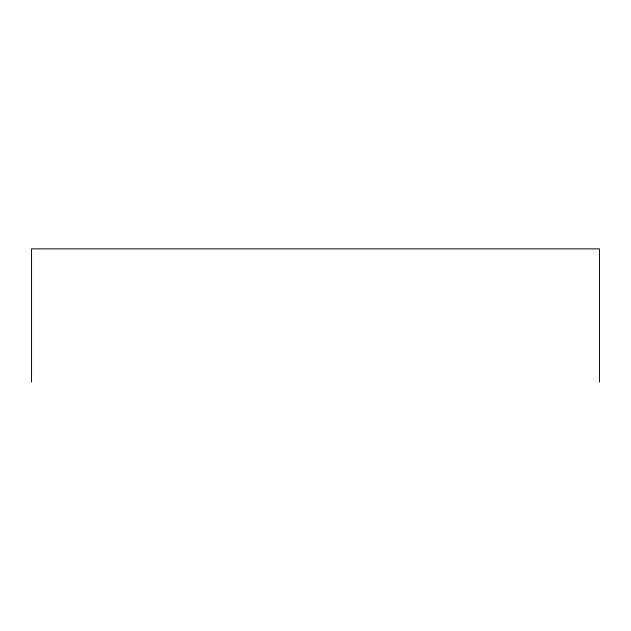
<?xml version="1.0" encoding="UTF-8"?>
<svg xmlns="http://www.w3.org/2000/svg" width="631" height="631" viewBox="0 0 631 631"><rect width="100%" height="100%" fill="white"/><g stroke="black" fill="none" stroke-linecap="round" stroke-linejoin="round"><path stroke-width="0.95" d="M599.45 382.141L599.45 248.859L31.55 248.859L31.55 382.141"/></g></svg>
